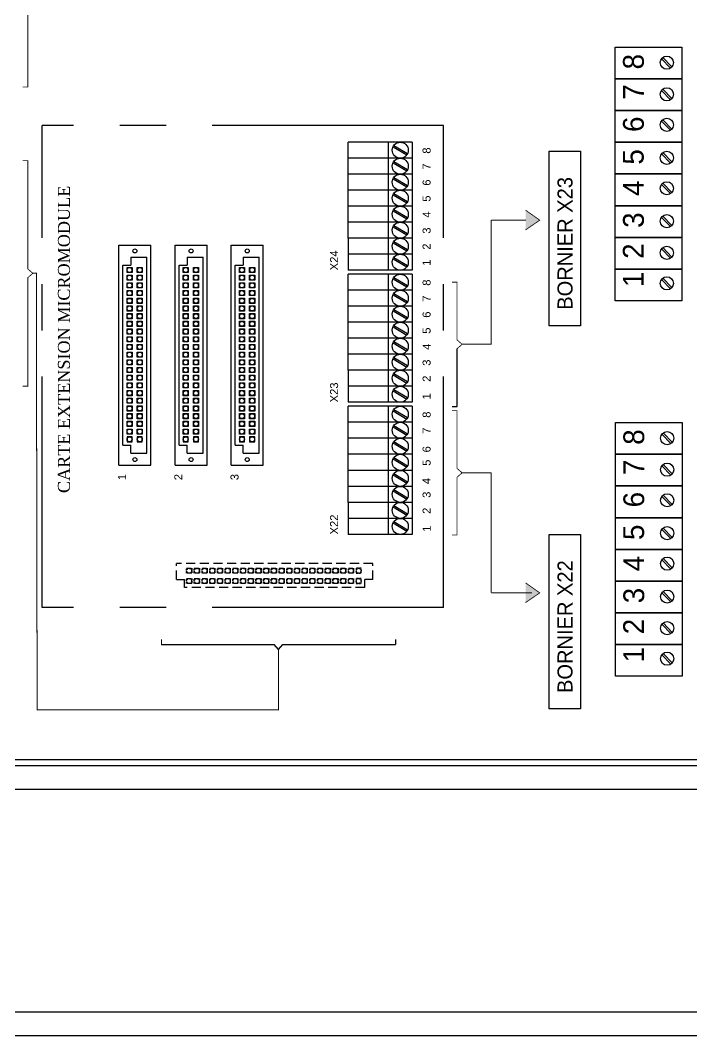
# Model space of a CAD drawing. Header units: millimetres. Extents: x 1942 to 3722, y 1044 to 1602.
# Drawn here: x 2491 to 2583.1, y 1043.8 to 1183.4 of the extents above; entities that cross this region are included whole.
import ezdxf

# ---------------------------------------------------------------- set-up
doc = ezdxf.new("R2010")
doc.units = ezdxf.units.MM
doc.linetypes.add('AXES', pattern=[50.8, 31.75, -6.35, 6.35, -6.35])
doc.linetypes.add('DISCONTINU2', pattern=[0.375, 0.25, -0.125])

# ---------------------------------------------------------------- blocks, each defined once
blk = doc.blocks.new('A$C3DC32800')
at = {"linetype": 'AXES'}
for p, q in [((-55.13, 0), (-55.13, 66.26)), ((0, 66.26), (-55.13, 66.26)), ((0, 0), (0, 66.26)), ((0, 0), (-55.13, 0))]:
    blk.add_line(p, q, dxfattribs=at)
for p, q in [((-13.09, 50.76), (-13.09, 63.96)), ((-4.29, 63.96), (-13.09, 63.96)), ((-7.59, 63.96), (-7.59, 46.36)), ((-6.93, 63.33), (-5.05, 62.21)), ((-6.82, 63.52), (-4.93, 62.4)), ((-4.29, 63.96), (-4.29, 46.36)), ((-4.29, 61.76), (-13.09, 61.76)), ((-6.93, 61.13), (-5.05, 60.01)), ((-6.82, 61.32), (-4.93, 60.2)), ((-4.29, 59.56), (-13.09, 59.56)), ((-6.93, 58.93), (-5.05, 57.81)), ((-6.82, 59.12), (-4.93, 58)), ((-4.29, 57.36), (-13.09, 57.36)), ((-6.93, 56.73), (-5.05, 55.61)), ((-6.82, 56.92), (-4.93, 55.8)), ((-4.29, 55.16), (-13.09, 55.16)), ((-6.93, 54.53), (-5.05, 53.41)), ((-6.82, 54.72), (-4.93, 53.6)), ((-4.29, 52.96), (-13.09, 52.96)), ((-6.93, 52.33), (-5.05, 51.21)), ((-6.82, 52.52), (-4.93, 51.4)), ((-13.09, 50.76), (-13.09, 46.36)), ((-4.29, 50.76), (-13.09, 50.76)), ((-6.82, 50.32), (-4.93, 49.2)), ((-44.58, 19.55), (-44.58, 49.8)), ((-44.58, 49.8), (-40.18, 49.8)), ((-40.18, 19.55), (-40.18, 49.8)), ((-36.86, 19.55), (-36.86, 49.8)), ((-36.86, 49.8), (-32.46, 49.8)), ((-32.46, 19.55), (-32.46, 49.8)), ((-29.15, 19.55), (-29.15, 49.8)), ((-29.15, 49.8), (-24.75, 49.8)), ((-24.75, 19.55), (-24.75, 49.8)), ((-6.93, 50.13), (-5.05, 49.01)), ((-42.93, 48.15), (-40.73, 48.15)), ((-42.93, 48.15), (-42.93, 47.05)), ((-40.73, 21.2), (-40.73, 48.15)), ((-35.21, 48.15), (-33.01, 48.15)), ((-35.21, 48.15), (-35.21, 47.05)), ((-33.01, 21.2), (-33.01, 48.15)), ((-27.5, 48.15), (-27.5, 47.05)), ((-27.5, 48.15), (-25.3, 48.15)), ((-25.3, 21.2), (-25.3, 48.15)), ((-4.29, 48.56), (-13.09, 48.56)), ((-6.93, 47.93), (-5.05, 46.81)), ((-6.82, 48.12), (-4.93, 47)), ((-44.03, 22.3), (-44.03, 47.05)), ((-44.03, 47.05), (-42.93, 47.05)), ((-36.31, 22.3), (-36.31, 47.05)), ((-36.31, 47.05), (-35.21, 47.05)), ((-28.6, 22.3), (-28.6, 47.05)), ((-28.6, 47.05), (-27.5, 47.05)), ((-4.29, 46.36), (-13.09, 46.36)), ((-13.09, 32.61), (-13.09, 45.81)), ((-4.29, 45.81), (-13.09, 45.81)), ((-7.59, 45.81), (-7.59, 28.21)), ((-6.93, 45.18), (-5.05, 44.06)), ((-6.82, 45.37), (-4.93, 44.25)), ((-4.29, 45.81), (-4.29, 28.21)), ((-4.29, 43.61), (-13.09, 43.61)), ((-6.93, 42.98), (-5.05, 41.86)), ((-6.82, 43.17), (-4.93, 42.05)), ((-4.29, 41.41), (-13.09, 41.41)), ((-6.93, 40.78), (-5.05, 39.66)), ((-6.82, 40.97), (-4.93, 39.85)), ((-4.29, 39.21), (-13.09, 39.21)), ((-6.93, 38.58), (-5.05, 37.46)), ((-6.82, 38.77), (-4.93, 37.65)), ((-4.29, 37.01), (-13.09, 37.01)), ((-6.93, 36.38), (-5.05, 35.26)), ((-6.82, 36.57), (-4.93, 35.45)), ((-4.29, 34.81), (-13.09, 34.81)), ((-6.93, 34.18), (-5.05, 33.06)), ((-6.82, 34.37), (-4.93, 33.25)), ((-13.09, 32.61), (-13.09, 28.21)), ((-4.29, 32.61), (-13.09, 32.61)), ((-6.82, 32.17), (-4.93, 31.05)), ((-6.93, 31.98), (-5.05, 30.86)), ((-4.29, 30.41), (-13.09, 30.41)), ((-6.93, 29.78), (-5.05, 28.66)), ((-6.82, 29.97), (-4.93, 28.85)), ((-4.29, 28.21), (-13.09, 28.21)), ((-13.09, 14.46), (-13.09, 27.66)), ((-4.29, 27.66), (-13.09, 27.66)), ((-7.59, 27.66), (-7.59, 10.06)), ((-6.93, 27.03), (-5.05, 25.91)), ((-6.82, 27.22), (-4.93, 26.1)), ((-4.29, 27.66), (-4.29, 10.06)), ((-4.29, 25.46), (-13.09, 25.46)), ((-6.93, 24.83), (-5.05, 23.71)), ((-6.82, 25.02), (-4.93, 23.9)), ((-4.29, 23.26), (-13.09, 23.26)), ((-6.93, 22.63), (-5.05, 21.51)), ((-6.82, 22.82), (-4.93, 21.7)), ((-44.03, 22.3), (-42.93, 22.3)), ((-42.93, 21.2), (-42.93, 22.3)), ((-42.93, 21.2), (-40.73, 21.2)), ((-36.31, 22.3), (-35.21, 22.3)), ((-35.21, 21.2), (-35.21, 22.3)), ((-35.21, 21.2), (-33.01, 21.2)), ((-28.6, 22.3), (-27.5, 22.3)), ((-27.5, 21.2), (-27.5, 22.3)), ((-27.5, 21.2), (-25.3, 21.2)), ((-4.29, 21.06), (-13.09, 21.06)), ((-44.58, 19.55), (-40.18, 19.55)), ((-36.86, 19.55), (-32.46, 19.55)), ((-29.15, 19.55), (-24.75, 19.55)), ((-6.93, 20.43), (-5.05, 19.31)), ((-6.82, 20.62), (-4.93, 19.5)), ((-4.29, 18.86), (-13.09, 18.86)), ((-6.93, 18.23), (-5.05, 17.11)), ((-6.82, 18.42), (-4.93, 17.3)), ((-4.29, 16.66), (-13.09, 16.66)), ((-6.93, 16.03), (-5.05, 14.91)), ((-6.82, 16.22), (-4.93, 15.1)), ((-4.29, 14.46), (-13.09, 14.46)), ((-13.09, 14.46), (-13.09, 10.06)), ((-6.82, 14.02), (-4.93, 12.9)), ((-6.93, 13.83), (-5.05, 12.71)), ((-4.29, 12.26), (-13.09, 12.26)), ((-6.93, 11.63), (-5.05, 10.51)), ((-6.82, 11.82), (-4.93, 10.7)), ((-4.29, 10.06), (-13.09, 10.06))]:
    blk.add_line(p, q)
at = {"linetype": 'DISCONTINU2', "ltscale": 5}
for p, q in [((-9.73, 6.04), (-36.68, 6.04)), ((-36.68, 3.84), (-36.68, 6.04)), ((-9.73, 3.84), (-9.73, 6.04)), ((-36.68, 3.84), (-35.58, 3.84)), ((-35.58, 2.74), (-35.58, 3.84)), ((-10.83, 2.74), (-10.83, 3.84)), ((-9.73, 3.84), (-10.83, 3.84)), ((-10.83, 2.74), (-35.58, 2.74))]:
    blk.add_line(p, q, dxfattribs=at)
for points in [[(-43.46, 46.74), (-42.76, 46.74), (-42.76, 46.04), (-43.46, 46.04)], [(-42.06, 46.74), (-41.36, 46.74), (-41.36, 46.04), (-42.06, 46.04)], [(-35.75, 46.74), (-35.05, 46.74), (-35.05, 46.04), (-35.75, 46.04)], [(-34.34, 46.74), (-33.64, 46.74), (-33.64, 46.04), (-34.34, 46.04)], [(-28.03, 46.74), (-27.33, 46.74), (-27.33, 46.04), (-28.03, 46.04)], [(-26.63, 46.74), (-25.93, 46.74), (-25.93, 46.04), (-26.63, 46.04)], [(-43.46, 45.69), (-42.76, 45.69), (-42.76, 44.98), (-43.46, 44.98)], [(-42.06, 45.69), (-41.36, 45.69), (-41.36, 44.98), (-42.06, 44.98)], [(-35.75, 45.69), (-35.05, 45.69), (-35.05, 44.98), (-35.75, 44.98)], [(-34.34, 45.69), (-33.64, 45.69), (-33.64, 44.98), (-34.34, 44.98)], [(-28.03, 45.69), (-27.33, 45.69), (-27.33, 44.98), (-28.03, 44.98)], [(-26.63, 45.69), (-25.93, 45.69), (-25.93, 44.98), (-26.63, 44.98)], [(-43.46, 44.63), (-42.76, 44.63), (-42.76, 43.93), (-43.46, 43.93)], [(-43.46, 43.57), (-42.76, 43.57), (-42.76, 42.87), (-43.46, 42.87)], [(-42.06, 44.63), (-41.36, 44.63), (-41.36, 43.93), (-42.06, 43.93)], [(-42.06, 43.57), (-41.36, 43.57), (-41.36, 42.87), (-42.06, 42.87)], [(-35.75, 44.63), (-35.05, 44.63), (-35.05, 43.93), (-35.75, 43.93)], [(-35.75, 43.57), (-35.05, 43.57), (-35.05, 42.87), (-35.75, 42.87)], [(-34.34, 44.63), (-33.64, 44.63), (-33.64, 43.93), (-34.34, 43.93)], [(-34.34, 43.57), (-33.64, 43.57), (-33.64, 42.87), (-34.34, 42.87)], [(-28.03, 44.63), (-27.33, 44.63), (-27.33, 43.93), (-28.03, 43.93)], [(-28.03, 43.57), (-27.33, 43.57), (-27.33, 42.87), (-28.03, 42.87)], [(-26.63, 44.63), (-25.93, 44.63), (-25.93, 43.93), (-26.63, 43.93)], [(-26.63, 43.57), (-25.93, 43.57), (-25.93, 42.87), (-26.63, 42.87)], [(-43.46, 42.52), (-42.76, 42.52), (-42.76, 41.81), (-43.46, 41.81)], [(-42.06, 42.52), (-41.36, 42.52), (-41.36, 41.81), (-42.06, 41.81)], [(-35.75, 42.52), (-35.05, 42.52), (-35.05, 41.81), (-35.75, 41.81)], [(-34.34, 42.52), (-33.64, 42.52), (-33.64, 41.81), (-34.34, 41.81)], [(-28.03, 42.52), (-27.33, 42.52), (-27.33, 41.81), (-28.03, 41.81)], [(-26.63, 42.52), (-25.93, 42.52), (-25.93, 41.81), (-26.63, 41.81)], [(-43.46, 41.46), (-42.76, 41.46), (-42.76, 40.75), (-43.46, 40.75)], [(-42.06, 41.46), (-41.36, 41.46), (-41.36, 40.75), (-42.06, 40.75)], [(-35.75, 41.46), (-35.05, 41.46), (-35.05, 40.75), (-35.75, 40.75)], [(-34.34, 41.46), (-33.64, 41.46), (-33.64, 40.75), (-34.34, 40.75)], [(-28.03, 41.46), (-27.33, 41.46), (-27.33, 40.75), (-28.03, 40.75)], [(-26.63, 41.46), (-25.93, 41.46), (-25.93, 40.75), (-26.63, 40.75)], [(-43.46, 40.4), (-42.76, 40.4), (-42.76, 39.7), (-43.46, 39.7)], [(-43.46, 39.34), (-42.76, 39.34), (-42.76, 38.64), (-43.46, 38.64)], [(-42.06, 40.4), (-41.36, 40.4), (-41.36, 39.7), (-42.06, 39.7)], [(-42.06, 39.34), (-41.36, 39.34), (-41.36, 38.64), (-42.06, 38.64)], [(-35.75, 40.4), (-35.05, 40.4), (-35.05, 39.7), (-35.75, 39.7)], [(-35.75, 39.34), (-35.05, 39.34), (-35.05, 38.64), (-35.75, 38.64)], [(-34.34, 40.4), (-33.64, 40.4), (-33.64, 39.7), (-34.34, 39.7)], [(-34.34, 39.34), (-33.64, 39.34), (-33.64, 38.64), (-34.34, 38.64)], [(-28.03, 40.4), (-27.33, 40.4), (-27.33, 39.7), (-28.03, 39.7)], [(-28.03, 39.34), (-27.33, 39.34), (-27.33, 38.64), (-28.03, 38.64)], [(-26.63, 40.4), (-25.93, 40.4), (-25.93, 39.7), (-26.63, 39.7)], [(-26.63, 39.34), (-25.93, 39.34), (-25.93, 38.64), (-26.63, 38.64)], [(-43.46, 38.29), (-42.76, 38.29), (-42.76, 37.58), (-43.46, 37.58)], [(-42.06, 38.29), (-41.36, 38.29), (-41.36, 37.58), (-42.06, 37.58)], [(-35.75, 38.29), (-35.05, 38.29), (-35.05, 37.58), (-35.75, 37.58)], [(-34.34, 38.29), (-33.64, 38.29), (-33.64, 37.58), (-34.34, 37.58)], [(-28.03, 38.29), (-27.33, 38.29), (-27.33, 37.58), (-28.03, 37.58)], [(-26.63, 38.29), (-25.93, 38.29), (-25.93, 37.58), (-26.63, 37.58)], [(-43.46, 37.23), (-42.76, 37.23), (-42.76, 36.52), (-43.46, 36.52)], [(-42.06, 37.23), (-41.36, 37.23), (-41.36, 36.52), (-42.06, 36.52)], [(-35.75, 37.23), (-35.05, 37.23), (-35.05, 36.52), (-35.75, 36.52)], [(-34.34, 37.23), (-33.64, 37.23), (-33.64, 36.52), (-34.34, 36.52)], [(-28.03, 37.23), (-27.33, 37.23), (-27.33, 36.52), (-28.03, 36.52)], [(-26.63, 37.23), (-25.93, 37.23), (-25.93, 36.52), (-26.63, 36.52)], [(-43.46, 36.17), (-42.76, 36.17), (-42.76, 35.47), (-43.46, 35.47)], [(-43.46, 35.11), (-42.76, 35.11), (-42.76, 34.41), (-43.46, 34.41)], [(-42.06, 36.17), (-41.36, 36.17), (-41.36, 35.47), (-42.06, 35.47)], [(-42.06, 35.11), (-41.36, 35.11), (-41.36, 34.41), (-42.06, 34.41)], [(-35.75, 36.17), (-35.05, 36.17), (-35.05, 35.47), (-35.75, 35.47)], [(-35.75, 35.11), (-35.05, 35.11), (-35.05, 34.41), (-35.75, 34.41)], [(-34.34, 36.17), (-33.64, 36.17), (-33.64, 35.47), (-34.34, 35.47)], [(-34.34, 35.11), (-33.64, 35.11), (-33.64, 34.41), (-34.34, 34.41)], [(-28.03, 36.17), (-27.33, 36.17), (-27.33, 35.47), (-28.03, 35.47)], [(-28.03, 35.11), (-27.33, 35.11), (-27.33, 34.41), (-28.03, 34.41)], [(-26.63, 36.17), (-25.93, 36.17), (-25.93, 35.47), (-26.63, 35.47)], [(-26.63, 35.11), (-25.93, 35.11), (-25.93, 34.41), (-26.63, 34.41)], [(-43.46, 34.06), (-42.76, 34.06), (-42.76, 33.35), (-43.46, 33.35)], [(-42.06, 34.06), (-41.36, 34.06), (-41.36, 33.35), (-42.06, 33.35)], [(-35.75, 34.06), (-35.05, 34.06), (-35.05, 33.35), (-35.75, 33.35)], [(-34.34, 34.06), (-33.64, 34.06), (-33.64, 33.35), (-34.34, 33.35)], [(-28.03, 34.06), (-27.33, 34.06), (-27.33, 33.35), (-28.03, 33.35)], [(-26.63, 34.06), (-25.93, 34.06), (-25.93, 33.35), (-26.63, 33.35)], [(-43.46, 33), (-42.76, 33), (-42.76, 32.3), (-43.46, 32.3)], [(-42.06, 33), (-41.36, 33), (-41.36, 32.3), (-42.06, 32.3)], [(-35.75, 33), (-35.05, 33), (-35.05, 32.3), (-35.75, 32.3)], [(-34.34, 33), (-33.64, 33), (-33.64, 32.3), (-34.34, 32.3)], [(-28.03, 33), (-27.33, 33), (-27.33, 32.3), (-28.03, 32.3)], [(-26.63, 33), (-25.93, 33), (-25.93, 32.3), (-26.63, 32.3)], [(-43.46, 31.94), (-42.76, 31.94), (-42.76, 31.24), (-43.46, 31.24)], [(-43.46, 30.88), (-42.76, 30.88), (-42.76, 30.18), (-43.46, 30.18)], [(-42.06, 31.94), (-41.36, 31.94), (-41.36, 31.24), (-42.06, 31.24)], [(-42.06, 30.88), (-41.36, 30.88), (-41.36, 30.18), (-42.06, 30.18)], [(-35.75, 31.94), (-35.05, 31.94), (-35.05, 31.24), (-35.75, 31.24)], [(-35.75, 30.88), (-35.05, 30.88), (-35.05, 30.18), (-35.75, 30.18)], [(-34.34, 31.94), (-33.64, 31.94), (-33.64, 31.24), (-34.34, 31.24)], [(-34.34, 30.88), (-33.64, 30.88), (-33.64, 30.18), (-34.34, 30.18)], [(-28.03, 31.94), (-27.33, 31.94), (-27.33, 31.24), (-28.03, 31.24)], [(-28.03, 30.88), (-27.33, 30.88), (-27.33, 30.18), (-28.03, 30.18)], [(-26.63, 31.94), (-25.93, 31.94), (-25.93, 31.24), (-26.63, 31.24)], [(-26.63, 30.88), (-25.93, 30.88), (-25.93, 30.18), (-26.63, 30.18)], [(-43.46, 29.83), (-42.76, 29.83), (-42.76, 29.12), (-43.46, 29.12)], [(-42.06, 29.83), (-41.36, 29.83), (-41.36, 29.12), (-42.06, 29.12)], [(-35.75, 29.83), (-35.05, 29.83), (-35.05, 29.12), (-35.75, 29.12)], [(-34.34, 29.83), (-33.64, 29.83), (-33.64, 29.12), (-34.34, 29.12)], [(-28.03, 29.83), (-27.33, 29.83), (-27.33, 29.12), (-28.03, 29.12)], [(-26.63, 29.83), (-25.93, 29.83), (-25.93, 29.12), (-26.63, 29.12)], [(-43.46, 28.77), (-42.76, 28.77), (-42.76, 28.07), (-43.46, 28.07)], [(-42.06, 28.77), (-41.36, 28.77), (-41.36, 28.07), (-42.06, 28.07)], [(-35.75, 28.77), (-35.05, 28.77), (-35.05, 28.07), (-35.75, 28.07)], [(-34.34, 28.77), (-33.64, 28.77), (-33.64, 28.07), (-34.34, 28.07)], [(-28.03, 28.77), (-27.33, 28.77), (-27.33, 28.07), (-28.03, 28.07)], [(-26.63, 28.77), (-25.93, 28.77), (-25.93, 28.07), (-26.63, 28.07)], [(-43.46, 27.71), (-42.76, 27.71), (-42.76, 27.01), (-43.46, 27.01)], [(-43.46, 26.65), (-42.76, 26.65), (-42.76, 25.95), (-43.46, 25.95)], [(-42.06, 27.71), (-41.36, 27.71), (-41.36, 27.01), (-42.06, 27.01)], [(-42.06, 26.65), (-41.36, 26.65), (-41.36, 25.95), (-42.06, 25.95)], [(-35.75, 27.71), (-35.05, 27.71), (-35.05, 27.01), (-35.75, 27.01)], [(-35.75, 26.65), (-35.05, 26.65), (-35.05, 25.95), (-35.75, 25.95)], [(-34.34, 27.71), (-33.64, 27.71), (-33.64, 27.01), (-34.34, 27.01)], [(-34.34, 26.65), (-33.64, 26.65), (-33.64, 25.95), (-34.34, 25.95)], [(-28.03, 27.71), (-27.33, 27.71), (-27.33, 27.01), (-28.03, 27.01)], [(-28.03, 26.65), (-27.33, 26.65), (-27.33, 25.95), (-28.03, 25.95)], [(-26.63, 27.71), (-25.93, 27.71), (-25.93, 27.01), (-26.63, 27.01)], [(-26.63, 26.65), (-25.93, 26.65), (-25.93, 25.95), (-26.63, 25.95)], [(-43.46, 25.6), (-42.76, 25.6), (-42.76, 24.89), (-43.46, 24.89)], [(-42.06, 25.6), (-41.36, 25.6), (-41.36, 24.89), (-42.06, 24.89)], [(-35.75, 25.6), (-35.05, 25.6), (-35.05, 24.89), (-35.75, 24.89)], [(-34.34, 25.6), (-33.64, 25.6), (-33.64, 24.89), (-34.34, 24.89)], [(-28.03, 25.6), (-27.33, 25.6), (-27.33, 24.89), (-28.03, 24.89)], [(-26.63, 25.6), (-25.93, 25.6), (-25.93, 24.89), (-26.63, 24.89)], [(-43.46, 24.54), (-42.76, 24.54), (-42.76, 23.84), (-43.46, 23.84)], [(-42.06, 24.54), (-41.36, 24.54), (-41.36, 23.84), (-42.06, 23.84)], [(-35.75, 24.54), (-35.05, 24.54), (-35.05, 23.84), (-35.75, 23.84)], [(-34.34, 24.54), (-33.64, 24.54), (-33.64, 23.84), (-34.34, 23.84)], [(-28.03, 24.54), (-27.33, 24.54), (-27.33, 23.84), (-28.03, 23.84)], [(-26.63, 24.54), (-25.93, 24.54), (-25.93, 23.84), (-26.63, 23.84)], [(-43.46, 22.78), (-42.76, 22.78), (-42.76, 23.48), (-43.46, 23.48)], [(-42.06, 22.78), (-41.36, 22.78), (-41.36, 23.48), (-42.06, 23.48)], [(-35.75, 22.78), (-35.05, 22.78), (-35.05, 23.48), (-35.75, 23.48)], [(-34.34, 22.78), (-33.64, 22.78), (-33.64, 23.48), (-34.34, 23.48)], [(-28.03, 22.78), (-27.33, 22.78), (-27.33, 23.48), (-28.03, 23.48)], [(-26.63, 22.78), (-25.93, 22.78), (-25.93, 23.48), (-26.63, 23.48)]]:
    blk.add_lwpolyline(points, close=True)
at = {"linetype": 'DISCONTINU2'}
for points in [[(-35.28, 4.71), (-35.28, 5.41), (-34.57, 5.41), (-34.57, 4.71)], [(-34.22, 4.71), (-34.22, 5.41), (-33.52, 5.41), (-33.52, 4.71)], [(-33.16, 4.71), (-33.16, 5.41), (-32.46, 5.41), (-32.46, 4.71)], [(-32.1, 4.71), (-32.1, 5.41), (-31.4, 5.41), (-31.4, 4.71)], [(-31.05, 4.71), (-31.05, 5.41), (-30.34, 5.41), (-30.34, 4.71)], [(-29.99, 4.71), (-29.99, 5.41), (-29.29, 5.41), (-29.29, 4.71)], [(-28.93, 4.71), (-28.93, 5.41), (-28.23, 5.41), (-28.23, 4.71)], [(-27.88, 4.71), (-27.88, 5.41), (-27.17, 5.41), (-27.17, 4.71)], [(-26.82, 4.71), (-26.82, 5.41), (-26.11, 5.41), (-26.11, 4.71)], [(-25.76, 4.71), (-25.76, 5.41), (-25.06, 5.41), (-25.06, 4.71)], [(-24.7, 4.71), (-24.7, 5.41), (-24, 5.41), (-24, 4.71)], [(-23.65, 4.71), (-23.65, 5.41), (-22.94, 5.41), (-22.94, 4.71)], [(-22.59, 4.71), (-22.59, 5.41), (-21.89, 5.41), (-21.89, 4.71)], [(-21.53, 4.71), (-21.53, 5.41), (-20.83, 5.41), (-20.83, 4.71)], [(-20.47, 4.71), (-20.47, 5.41), (-19.77, 5.41), (-19.77, 4.71)], [(-19.42, 4.71), (-19.42, 5.41), (-18.71, 5.41), (-18.71, 4.71)], [(-18.36, 4.71), (-18.36, 5.41), (-17.66, 5.41), (-17.66, 4.71)], [(-17.3, 4.71), (-17.3, 5.41), (-16.6, 5.41), (-16.6, 4.71)], [(-16.24, 4.71), (-16.24, 5.41), (-15.54, 5.41), (-15.54, 4.71)], [(-15.19, 4.71), (-15.19, 5.41), (-14.48, 5.41), (-14.48, 4.71)], [(-14.13, 4.71), (-14.13, 5.41), (-13.43, 5.41), (-13.43, 4.71)], [(-13.07, 4.71), (-13.07, 5.41), (-12.37, 5.41), (-12.37, 4.71)], [(-11.31, 4.71), (-11.31, 5.41), (-12.02, 5.41), (-12.02, 4.71)], [(-35.28, 3.3), (-35.28, 4), (-34.57, 4), (-34.57, 3.3)], [(-34.22, 3.3), (-34.22, 4), (-33.52, 4), (-33.52, 3.3)], [(-33.16, 3.3), (-33.16, 4), (-32.46, 4), (-32.46, 3.3)], [(-32.1, 3.3), (-32.1, 4), (-31.4, 4), (-31.4, 3.3)], [(-31.05, 3.3), (-31.05, 4), (-30.34, 4), (-30.34, 3.3)], [(-29.99, 3.3), (-29.99, 4), (-29.29, 4), (-29.29, 3.3)], [(-28.93, 3.3), (-28.93, 4), (-28.23, 4), (-28.23, 3.3)], [(-27.88, 3.3), (-27.88, 4), (-27.17, 4), (-27.17, 3.3)], [(-26.82, 3.3), (-26.82, 4), (-26.11, 4), (-26.11, 3.3)], [(-25.76, 3.3), (-25.76, 4), (-25.06, 4), (-25.06, 3.3)], [(-24.7, 3.3), (-24.7, 4), (-24, 4), (-24, 3.3)], [(-23.65, 3.3), (-23.65, 4), (-22.94, 4), (-22.94, 3.3)], [(-22.59, 3.3), (-22.59, 4), (-21.89, 4), (-21.89, 3.3)], [(-21.53, 3.3), (-21.53, 4), (-20.83, 4), (-20.83, 3.3)], [(-20.47, 3.3), (-20.47, 4), (-19.77, 4), (-19.77, 3.3)], [(-19.42, 3.3), (-19.42, 4), (-18.71, 4), (-18.71, 3.3)], [(-18.36, 3.3), (-18.36, 4), (-17.66, 4), (-17.66, 3.3)], [(-17.3, 3.3), (-17.3, 4), (-16.6, 4), (-16.6, 3.3)], [(-16.24, 3.3), (-16.24, 4), (-15.54, 4), (-15.54, 3.3)], [(-15.19, 3.3), (-15.19, 4), (-14.48, 4), (-14.48, 3.3)], [(-14.13, 3.3), (-14.13, 4), (-13.43, 4), (-13.43, 3.3)], [(-13.07, 3.3), (-13.07, 4), (-12.37, 4), (-12.37, 3.3)], [(-11.31, 3.3), (-11.31, 4), (-12.02, 4), (-12.02, 3.3)]]:
    blk.add_lwpolyline(points, close=True, dxfattribs=at)
for centre, radius in [((-5.94, 62.86), 1.1), ((-5.94, 60.66), 1.1), ((-5.94, 58.46), 1.1), ((-5.94, 56.26), 1.1), ((-5.94, 54.06), 1.1), ((-5.94, 51.86), 1.1), ((-5.94, 49.66), 1.1), ((-42.38, 49.01), 0.271), ((-34.66, 49.01), 0.271), ((-26.95, 49.01), 0.271), ((-5.94, 47.46), 1.1), ((-43.11, 46.39), 0.337), ((-41.71, 46.39), 0.337), ((-35.4, 46.39), 0.337), ((-33.99, 46.39), 0.337), ((-27.68, 46.39), 0.337), ((-26.28, 46.39), 0.337), ((-43.11, 45.34), 0.337), ((-41.71, 45.34), 0.337), ((-35.4, 45.34), 0.337), ((-33.99, 45.34), 0.337), ((-27.68, 45.34), 0.337), ((-26.28, 45.34), 0.337), ((-5.94, 44.71), 1.1), ((-43.11, 44.28), 0.337), ((-43.11, 43.22), 0.337), ((-41.71, 44.28), 0.337), ((-41.71, 43.22), 0.337), ((-35.4, 44.28), 0.337), ((-35.4, 43.22), 0.337), ((-33.99, 44.28), 0.337), ((-33.99, 43.22), 0.337), ((-27.68, 44.28), 0.337), ((-27.68, 43.22), 0.337), ((-26.28, 44.28), 0.337), ((-26.28, 43.22), 0.337), ((-5.94, 42.51), 1.1), ((-43.11, 42.16), 0.337), ((-41.71, 42.16), 0.337), ((-35.4, 42.16), 0.337), ((-33.99, 42.16), 0.337), ((-27.68, 42.16), 0.337), ((-26.28, 42.16), 0.337), ((-43.11, 41.11), 0.337), ((-41.71, 41.11), 0.337), ((-35.4, 41.11), 0.337), ((-33.99, 41.11), 0.337), ((-27.68, 41.11), 0.337), ((-26.28, 41.11), 0.337), ((-5.94, 40.31), 1.1), ((-43.11, 40.05), 0.337), ((-43.11, 38.99), 0.337), ((-41.71, 40.05), 0.337), ((-41.71, 38.99), 0.337), ((-35.4, 40.05), 0.337), ((-35.4, 38.99), 0.337), ((-33.99, 40.05), 0.337), ((-33.99, 38.99), 0.337), ((-27.68, 40.05), 0.337), ((-27.68, 38.99), 0.337), ((-26.28, 40.05), 0.337), ((-26.28, 38.99), 0.337), ((-5.94, 38.11), 1.1), ((-43.11, 37.93), 0.337), ((-41.71, 37.93), 0.337), ((-35.4, 37.93), 0.337), ((-33.99, 37.93), 0.337), ((-27.68, 37.93), 0.337), ((-26.28, 37.93), 0.337), ((-43.11, 36.88), 0.337), ((-41.71, 36.88), 0.337), ((-35.4, 36.88), 0.337), ((-33.99, 36.88), 0.337), ((-27.68, 36.88), 0.337), ((-26.28, 36.88), 0.337), ((-5.94, 35.91), 1.1), ((-43.11, 35.82), 0.337), ((-43.11, 34.76), 0.337), ((-41.71, 35.82), 0.337), ((-41.71, 34.76), 0.337), ((-35.4, 35.82), 0.337), ((-35.4, 34.76), 0.337), ((-33.99, 35.82), 0.337), ((-33.99, 34.76), 0.337), ((-27.68, 35.82), 0.337), ((-27.68, 34.76), 0.337), ((-26.28, 35.82), 0.337), ((-26.28, 34.76), 0.337), ((-43.11, 33.7), 0.337), ((-41.71, 33.7), 0.337), ((-35.4, 33.7), 0.337), ((-33.99, 33.7), 0.337), ((-27.68, 33.7), 0.337), ((-26.28, 33.7), 0.337), ((-5.94, 33.71), 1.1), ((-43.11, 32.65), 0.337), ((-41.71, 32.65), 0.337), ((-35.4, 32.65), 0.337), ((-33.99, 32.65), 0.337), ((-27.68, 32.65), 0.337), ((-26.28, 32.65), 0.337), ((-5.94, 31.51), 1.1), ((-43.11, 31.59), 0.337), ((-43.11, 30.53), 0.337), ((-41.71, 31.59), 0.337), ((-41.71, 30.53), 0.337), ((-35.4, 31.59), 0.337), ((-35.4, 30.53), 0.337), ((-33.99, 31.59), 0.337), ((-33.99, 30.53), 0.337), ((-27.68, 31.59), 0.337), ((-27.68, 30.53), 0.337), ((-26.28, 31.59), 0.337), ((-26.28, 30.53), 0.337), ((-43.11, 29.48), 0.337), ((-41.71, 29.48), 0.337), ((-35.4, 29.48), 0.337), ((-33.99, 29.48), 0.337), ((-27.68, 29.48), 0.337), ((-26.28, 29.48), 0.337), ((-5.94, 29.31), 1.1), ((-43.11, 28.42), 0.337), ((-41.71, 28.42), 0.337), ((-35.4, 28.42), 0.337), ((-33.99, 28.42), 0.337), ((-27.68, 28.42), 0.337), ((-26.28, 28.42), 0.337), ((-43.11, 27.36), 0.337), ((-43.11, 26.3), 0.337), ((-41.71, 27.36), 0.337), ((-41.71, 26.3), 0.337), ((-35.4, 27.36), 0.337), ((-35.4, 26.3), 0.337), ((-33.99, 27.36), 0.337), ((-33.99, 26.3), 0.337), ((-27.68, 27.36), 0.337), ((-27.68, 26.3), 0.337), ((-26.28, 27.36), 0.337), ((-26.28, 26.3), 0.337), ((-5.94, 26.56), 1.1), ((-43.11, 25.25), 0.337), ((-41.71, 25.25), 0.337), ((-35.4, 25.25), 0.337), ((-33.99, 25.25), 0.337), ((-27.68, 25.25), 0.337), ((-26.28, 25.25), 0.337), ((-5.94, 24.36), 1.1), ((-43.11, 24.19), 0.337), ((-41.71, 24.19), 0.337), ((-35.4, 24.19), 0.337), ((-33.99, 24.19), 0.337), ((-27.68, 24.19), 0.337), ((-26.28, 24.19), 0.337), ((-43.11, 23.13), 0.337), ((-41.71, 23.13), 0.337), ((-35.4, 23.13), 0.337), ((-33.99, 23.13), 0.337), ((-27.68, 23.13), 0.337), ((-26.28, 23.13), 0.337), ((-5.94, 22.16), 1.1), ((-5.94, 19.96), 1.1), ((-42.38, 20.34), 0.271), ((-34.66, 20.34), 0.271), ((-26.95, 20.34), 0.271), ((-5.94, 17.76), 1.1), ((-5.94, 15.56), 1.1), ((-5.94, 13.36), 1.1), ((-5.94, 11.16), 1.1)]:
    blk.add_circle(centre, radius)
for centre in [(-34.93, 5.06), (-33.87, 5.06), (-32.81, 5.06), (-31.75, 5.06), (-30.7, 5.06), (-29.64, 5.06), (-28.58, 5.06), (-27.52, 5.06), (-26.47, 5.06), (-25.41, 5.06), (-24.35, 5.06), (-23.29, 5.06), (-22.24, 5.06), (-21.18, 5.06), (-20.12, 5.06), (-19.07, 5.06), (-18.01, 5.06), (-16.95, 5.06), (-15.89, 5.06), (-14.84, 5.06), (-13.78, 5.06), (-12.72, 5.06), (-11.66, 5.06), (-34.93, 3.65), (-33.87, 3.65), (-32.81, 3.65), (-31.75, 3.65), (-30.7, 3.65), (-29.64, 3.65), (-28.58, 3.65), (-27.52, 3.65), (-26.47, 3.65), (-25.41, 3.65), (-24.35, 3.65), (-23.29, 3.65), (-22.24, 3.65), (-21.18, 3.65), (-20.12, 3.65), (-19.07, 3.65), (-18.01, 3.65), (-16.95, 3.65), (-15.89, 3.65), (-14.84, 3.65), (-13.78, 3.65), (-12.72, 3.65), (-11.66, 3.65)]:
    blk.add_circle(centre, 0.337, dxfattribs=at)
at = {"attachment_point": 1, "rotation": 90}
for s, insert, char_height, width in [('{\\fArial|b0|i0|c0|p34;8}', (-2.88, 62.38), 1.1, 19.0187), ('{\\fArial|b0|i0|c0|p34;7}', (-2.88, 60.18), 1.1, 19.0187), ('{\\fArial|b0|i0|c0|p34;6}', (-2.88, 57.98), 1.1, 19.0187), ('{\\fTimes New Roman|b0|i0|c0|p18;CARTE EXTENSION MICROMODULE}', (-52.95, 15.74), 1.65, 62.8276), ('{\\fArial|b0|i0|c0|p34;5}', (-2.88, 55.78), 1.1, 19.0187), ('{\\fArial|b0|i0|c0|p34;4}', (-2.88, 53.58), 1.1, 19.0187), ('{\\fArial|b0|i0|c0|p34;3}', (-2.88, 51.38), 1.1, 19.0187), ('{\\fArial|b0|i0|c0|p34;X24}', (-15.58, 46.35), 1.1, 19.0187), ('{\\fArial|b0|i0|c0|p34;2}', (-2.88, 49.18), 1.1, 19.0187), ('{\\fArial|b0|i0|c0|p34;1}', (-2.88, 46.98), 1.1, 19.0187), ('{\\fArial|b0|i0|c0|p34;8}', (-2.88, 44.23), 1.1, 19.0187), ('{\\fArial|b0|i0|c0|p34;7}', (-2.88, 42.03), 1.1, 19.0187), ('{\\fArial|b0|i0|c0|p34;6}', (-2.88, 39.83), 1.1, 19.0187), ('{\\fArial|b0|i0|c0|p34;5}', (-2.88, 37.63), 1.1, 19.0187), ('{\\fArial|b0|i0|c0|p34;4}', (-2.88, 35.43), 1.1, 19.0187), ('{\\fArial|b0|i0|c0|p34;3}', (-2.88, 33.23), 1.1, 19.0187), ('{\\fArial|b0|i0|c0|p34;X23}', (-15.58, 28.2), 1.1, 19.0187), ('{\\fArial|b0|i0|c0|p34;2}', (-2.88, 31.03), 1.1, 19.0187), ('{\\fArial|b0|i0|c0|p34;1}', (-2.88, 28.6), 1.1, 19.0187), ('{\\fArial|b0|i0|c0|p34;8}', (-2.88, 26.08), 1.1, 19.0187), ('{\\fArial|b0|i0|c0|p34;7}', (-2.88, 23.88), 1.1, 19.0187), ('{\\fArial|b0|i0|c0|p34;6}', (-2.88, 21.32), 1.1, 19.0187), ('{\\fArial|b0|i0|c0|p34;5}', (-2.88, 19.48), 1.1, 19.0187), ('{\\fArial|b0|i0|c0|p34;1}', (-44.68, 17.5), 1.1, 19.0187), ('{\\fArial|b0|i0|c0|p34;2}', (-36.97, 17.5), 1.1, 19.0187), ('{\\fArial|b0|i0|c0|p34;3}', (-29.25, 17.5), 1.1, 19.0187), ('{\\fArial|b0|i0|c0|p34;4}', (-2.9, 16.96), 1.1, 19.0187), ('{\\fArial|b0|i0|c0|p34;3}', (-2.88, 15.08), 1.1, 19.0187), ('{\\fArial|b0|i0|c0|p34;X22}', (-15.58, 10.05), 1.1, 19.0187), ('{\\fArial|b0|i0|c0|p34;2}', (-2.88, 12.88), 1.1, 19.0187), ('{\\fArial|b0|i0|c0|p34;1}', (-2.86, 10.43), 1.1, 19.0187)]:
    blk.add_mtext(s, dxfattribs=dict(at, insert=insert, char_height=char_height, width=width))
blk = doc.blocks.new('A$C60AE2D1C')
for p, q in [((6.36, 33.25), (7.61, 31.98)), ((6.53, 33.43), (7.79, 32.15)), ((6.36, 28.91), (7.61, 27.64)), ((6.53, 29.09), (7.79, 27.81)), ((6.36, 24.71), (7.61, 23.44)), ((6.53, 24.89), (7.79, 23.61)), ((6.36, 20.18), (7.61, 18.91)), ((6.53, 20.36), (7.79, 19.08)), ((6.36, 16), (7.61, 14.72)), ((6.53, 16.18), (7.79, 14.89)), ((6.36, 11.47), (7.61, 10.2)), ((6.53, 11.65), (7.79, 10.36)), ((6.36, 7.13), (7.61, 5.85)), ((6.53, 7.31), (7.79, 6.02)), ((6.36, 2.93), (7.61, 1.65)), ((6.53, 3.11), (7.79, 1.82))]:
    blk.add_line(p, q)
for points in [[(9.16, 34.86), (9.16, 30.5), (0, 30.5), (0, 34.86)], [(9.16, 30.5), (9.16, 26.14), (0, 26.14), (0, 30.5)], [(9.16, 26.14), (9.16, 21.78), (0, 21.78), (0, 26.14)], [(9.16, 21.78), (9.16, 17.43), (0, 17.43), (0, 21.78)], [(9.16, 17.43), (9.16, 13.07), (0, 13.07), (0, 17.43)], [(9.16, 13.07), (9.16, 8.71), (0, 8.71), (0, 13.07)], [(9.16, 8.71), (9.16, 4.36), (0, 4.36), (0, 8.71)], [(9.16, 4.36), (9.16, 0), (0, 0), (0, 4.36)]]:
    blk.add_lwpolyline(points, close=True)
for centre in [(7.09, 32.72), (7.09, 28.38), (7.09, 24.18), (7.09, 19.65), (7.09, 15.47), (7.09, 10.94), (7.09, 6.6), (7.09, 2.4)]:
    blk.add_circle(centre, 0.904)
for s, p in [('8', (3.94, 31.8)), ('7', (3.94, 27.64)), ('6', (3.94, 23.2)), ('5', (3.92, 18.71)), ('4', (3.92, 14.41)), ('3', (3.94, 10.02)), ('2', (3.92, 5.76)), ('1', (3.92, 1.89))]:
    blk.add_text(s, height=2.86, rotation=90).set_placement(p)

msp = doc.modelspace()

# ---------------------------------------------------------------- hatches: boundary and pattern name
for points in [[(2560.34, 1157.29), (2560.33, 1155.93), (2560.32, 1154.58), (2562.28, 1155.92)], [(2560.34, 1106.07), (2560.33, 1104.71), (2560.32, 1103.36), (2562.28, 1104.7)]]:
    msp.add_hatch(color=256).paths.add_polyline_path(points)

# ---------------------------------------------------------------- linework, layer by layer
for p, q in [((2578.99, 1178.09), (2580.24, 1176.82)), ((2579.16, 1178.28), (2580.42, 1176.99)), ((2578.99, 1173.75), (2580.24, 1172.48)), ((2579.16, 1173.93), (2580.42, 1172.65)), ((2578.99, 1169.55), (2580.24, 1168.28)), ((2579.16, 1169.73), (2580.42, 1168.45)), ((2578.99, 1165.02), (2580.24, 1163.75)), ((2579.16, 1165.2), (2580.42, 1163.92)), ((2578.99, 1160.84), (2580.24, 1159.57)), ((2579.16, 1161.02), (2580.42, 1159.73)), ((2578.99, 1156.31), (2580.24, 1155.04)), ((2579.16, 1156.49), (2580.42, 1155.21)), ((2578.99, 1151.97), (2580.24, 1150.69)), ((2579.16, 1152.15), (2580.42, 1150.86)), ((2578.99, 1147.77), (2580.24, 1146.49)), ((2579.16, 1147.95), (2580.42, 1146.66)), ((2550.93, 1130.31), (2550.93, 1138.26)), ((2550.24, 1130.31), (2550.93, 1130.31)), ((2542.46, 1098.3), (2542.46, 1097.61)), ((2510.34, 1097.61), (2525.81, 1097.61)), ((2526.41, 1096.92), (2525.81, 1097.61)), ((2526.41, 1096.92), (2527.01, 1097.61)), ((2527.01, 1097.61), (2542.46, 1097.61))]:
    msp.add_line(p, q)
at = {"color": 1}
msp.add_line((2470.14, 1081.8), (2622.59, 1081.8), dxfattribs=at)
at = {"color": 0}
for points in [[(3476.88, 1043.84), (1941.82, 1043.84), (1941.82, 1602.04), (3476.88, 1602.04)], [(1944.02, 1599.75), (3274.38, 1599.75), (3274.38, 1047.07), (1944.02, 1047.07)]]:
    msp.add_lwpolyline(points, close=True, dxfattribs=at)
at = {"color": 8}
msp.add_lwpolyline([(2586.65, 1077.67), (2401.08, 1077.67), (2401.08, 1306.7), (2586.65, 1306.7)], close=True, dxfattribs=at)
for points, const_width in [([(2491.3, 1205.24), (2491.99, 1205.24), (2491.99, 1190.35), (2492.68, 1189.75), (2491.99, 1189.15), (2491.99, 1174.23), (2491.27, 1174.23)], 0.11), ([(2491.3, 1164.11), (2491.99, 1164.11), (2491.99, 1149.22), (2492.68, 1148.62), (2491.99, 1148.02), (2491.99, 1133.1), (2491.27, 1133.1)], 0.11), ([(2560.34, 1157.29), (2562.28, 1155.92), (2560.32, 1154.58)], 0.11), ([(2555.61, 1155.93), (2555.61, 1138.86), (2551.62, 1138.86)], 0.138), ([(2555.61, 1155.93), (2560.37, 1155.93)], 0.138), ([(2492.68, 1148.62), (2493.16, 1148.62), (2493.27, 1088.64), (2526.41, 1088.64), (2526.41, 1096.92)], 0.138), ([(2550.24, 1147.41), (2550.93, 1147.41), (2550.93, 1139.46), (2551.62, 1138.86), (2550.93, 1138.26), (2550.93, 1130.31), (2550.21, 1130.31)], 0.11), ([(2550.24, 1129.75), (2550.93, 1129.75), (2550.93, 1121.8), (2551.62, 1121.2), (2550.93, 1120.6), (2550.93, 1112.65), (2550.21, 1112.65)], 0.11), ([(2551.61, 1121.21), (2555.61, 1121.21)], 0.138), ([(2555.61, 1121.21), (2555.61, 1104.71)], 0.138), ([(2560.34, 1106.07), (2562.28, 1104.7), (2560.32, 1103.36)], 0.11), ([(2555.61, 1104.71), (2561.23, 1104.71)], 0.138), ([(2542.46, 1098.3), (2542.46, 1097.61), (2527.01, 1097.61), (2526.41, 1096.92), (2525.81, 1097.61), (2510.34, 1097.61), (2510.34, 1098.33)], 0.11)]:
    msp.add_lwpolyline(points, dxfattribs=dict(const_width=const_width))
for points in [[(2581.79, 1179.7), (2581.79, 1175.34), (2572.63, 1175.34), (2572.63, 1179.7)], [(2581.79, 1175.34), (2581.79, 1170.98), (2572.63, 1170.98), (2572.63, 1175.34)], [(2581.79, 1170.98), (2581.79, 1166.63), (2572.63, 1166.63), (2572.63, 1170.98)], [(2567.89, 1141.4), (2563.59, 1141.4), (2563.59, 1165.39), (2567.89, 1165.39)], [(2581.79, 1166.63), (2581.79, 1162.27), (2572.63, 1162.27), (2572.63, 1166.63)], [(2581.79, 1162.27), (2581.79, 1157.91), (2572.63, 1157.91), (2572.63, 1162.27)], [(2581.79, 1157.91), (2581.79, 1153.55), (2572.63, 1153.55), (2572.63, 1157.91)], [(2581.79, 1153.55), (2581.79, 1149.2), (2572.63, 1149.2), (2572.63, 1153.55)], [(2581.79, 1149.2), (2581.79, 1144.84), (2572.63, 1144.84), (2572.63, 1149.2)], [(2567.89, 1088.74), (2563.59, 1088.74), (2563.59, 1112.72), (2567.89, 1112.72)]]:
    msp.add_lwpolyline(points, close=True)
at = {"color": 4}
msp.add_lwpolyline([(2622.59, 1080.93), (2467.15, 1080.93), (2467.15, 1121.2), (2452.47, 1121.2), (2452.47, 1124.49)], dxfattribs=at)
for centre in [(2579.72, 1177.57), (2579.72, 1173.22), (2579.72, 1169.02), (2579.72, 1164.49), (2579.72, 1160.31), (2579.72, 1155.78), (2579.72, 1151.44), (2579.72, 1147.24)]:
    msp.add_circle(centre, 0.904)

# ---------------------------------------------------------------- block references
at = {"color": 0}
for name, p in [('A$C3DC32800', (2549.07, 1102.68)), ('A$C60AE2D1C', (2572.68, 1093.25))]:
    msp.add_blockref(name, p, dxfattribs=at)

# ---------------------------------------------------------------- texts
for s, p in [('8', (2576.57, 1176.64)), ('7', (2576.57, 1172.48)), ('6', (2576.57, 1168.04)), ('5', (2576.55, 1163.55)), ('4', (2576.55, 1159.25)), ('3', (2576.57, 1154.86)), ('2', (2576.55, 1150.6)), ('1', (2576.55, 1146.73))]:
    msp.add_text(s, height=2.86, rotation=90).set_placement(p)
at = {"char_height": 2.0625, "width": 22.6497, "attachment_point": 5, "rotation": 90}
for s, insert in [('BORNIER X23', (2565.76, 1152.73)), ('BORNIER X22', (2565.76, 1100.06))]:
    msp.add_mtext(s, dxfattribs=dict(at, insert=insert))

doc.saveas('drawing.dxf')
